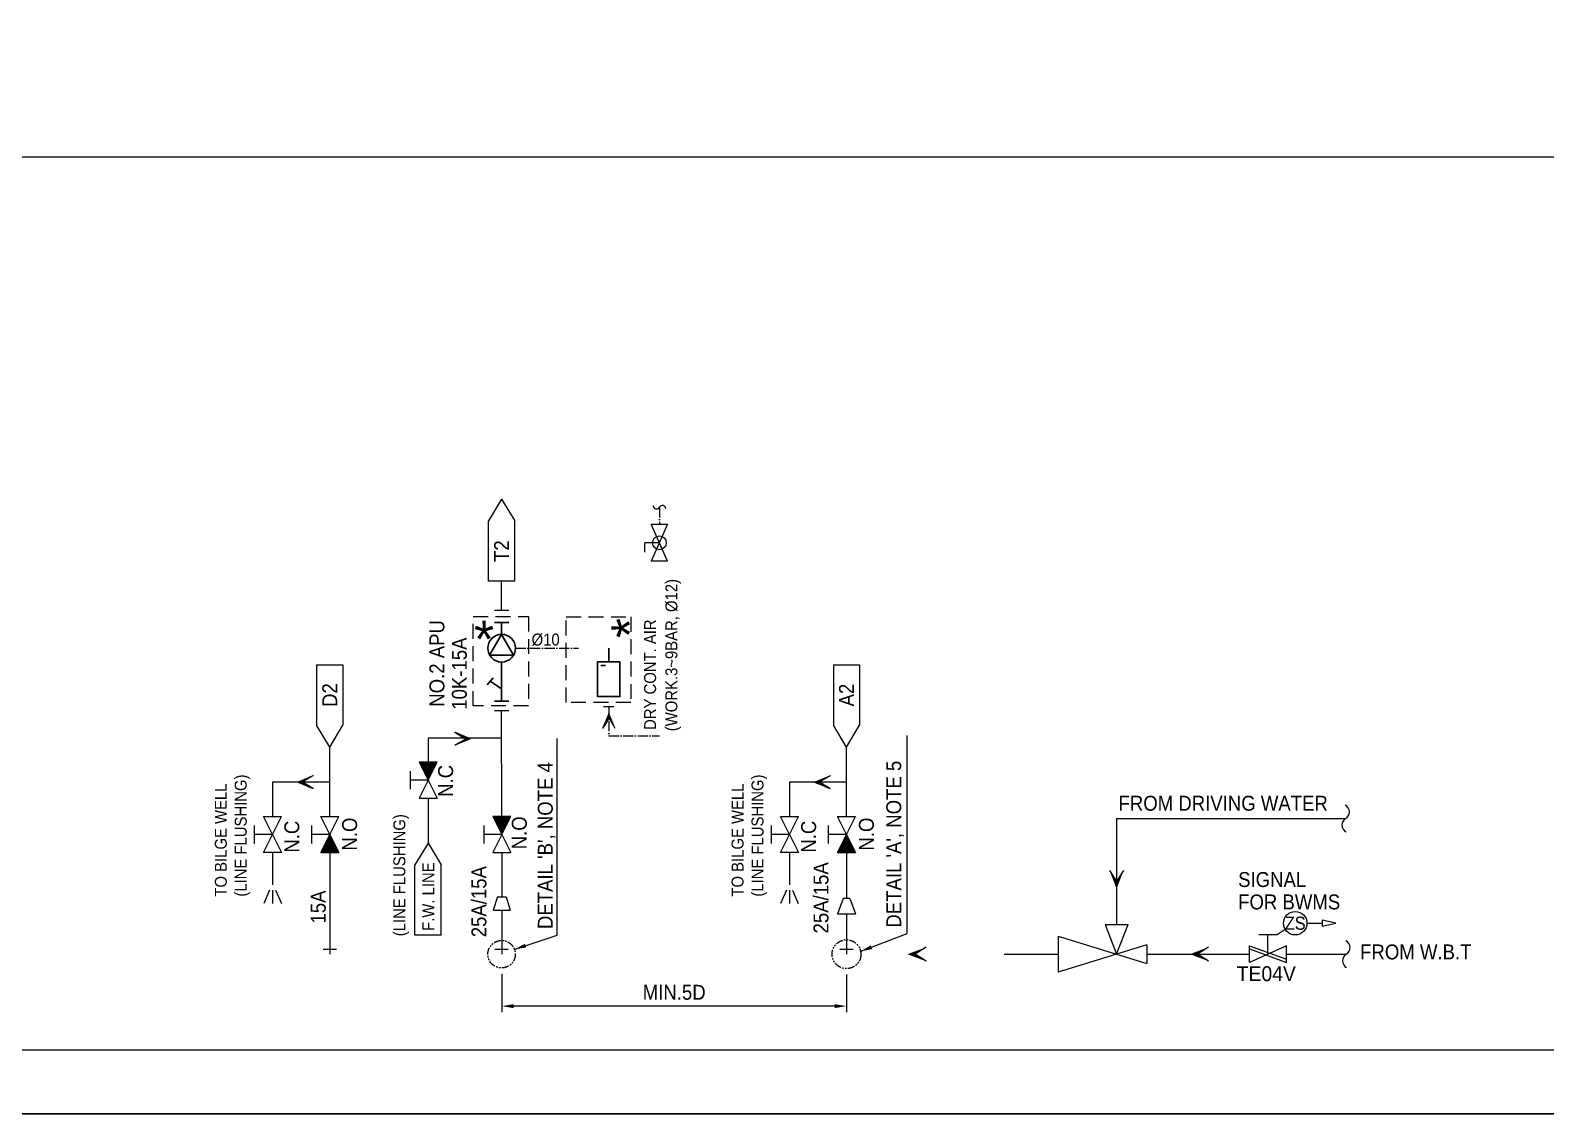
# Model space of a CAD drawing. Extents: x -1315200 to -1014507, y 2616811 to 2674779.
# Drawn here: x -1198006 to -1172643, y 2616811 to 2634948 of the extents above; entities that cross this region are included whole.
import ezdxf

# ---------------------------------------------------------------- set-up
doc = ezdxf.new("R2010")
doc.units = 0
doc.header["$LTSCALE"] = 25
doc.header["$MEASUREMENT"] = 0
doc.header["$PDMODE"] = 3
doc.header["$PDSIZE"] = -7
for name, pattern in [('DASHED', [0.75, 0.5, -0.25]), ('Dashed_dotted', [9.714286, 6.857143, -1.428571, 0, -1.428571]), ('HIDDEN', [0.375, 0.25, -0.125]), ('PHANTOM', [63.5, 31.75, -6.35, 6.35, -6.35, 6.35, -6.35]), ('PHANTOM2', [31.75, 15.875, -3.175, 3.175, -3.175, 3.175, -3.175])]:
    doc.linetypes.add(name, pattern=pattern)
doc.layers.get('0').update_dxf_attribs({"linetype": 'CONTINUOUS', "lineweight": 9})
doc.layers.get('DEFPOINTS').update_dxf_attribs({"linetype": 'CONTINUOUS'})
doc.layers.add('0.1 Defpoints', color=7, linetype='CONTINUOUS', plot=False)
doc.layers.add('0.2 Dwg sheet', color=7, linetype='CONTINUOUS')
doc.layers.add('0.3 Text', color=7, linetype='CONTINUOUS')
for name, color, linetype, lineweight in [('0.4 Maker scope box', 3, 'HIDDEN', 9), ('0.5 Dim', 1, 'CONTINUOUS', 9), ('1.1 Y_Pipe', 7, 'CONTINUOUS', 13), ('1.10 Air line', 253, 'PHANTOM', 9), ('1.5 M_Equip', 4, 'CONTINUOUS', 30), ('1.7 Signal', 6, 'ZIGZAG', 9), ('1.9 Arrow', 1, 'CONTINUOUS', 9)]:
    doc.layers.add(name, color=color, linetype=linetype, lineweight=lineweight)
doc.styles.add('ARIAL', font='arial.ttf')
doc.styles.get("Standard").update_dxf_attribs({"font": '', "width": 0.95, "height": 250})
doc.styles.get('Standard').set_extended_font_data('Gulim')
doc.linetypes.add('ZIGZAG', pattern='A,0.0001,-0.2,[131,ltypeshp.shx,S=0.2,R=0,X=-0.2,Y=0],-0.4,[131,ltypeshp.shx,S=0.2,R=180,X=0.2,Y=0],-0.2', length=0.8001)
doc.dimstyles.new('TC50', dxfattribs={"dimtxt": 250, "dimasz": 200, "dimexe": 100, "dimexo": 100, "dimgap": 100, "dimtad": 1, "dimtoh": 1, "dimdec": 0, "dimrnd": 0.0005, "dimzin": 9, "dimdsep": 46, "dimtxsty": 'Standard', "dimcen": -3.5, "dimclrd": 1, "dimclre": 1, "dimazin": 2, "dimtfac": 0.6, "dimtdec": 0, "dimtmove": 0, "dimatfit": 3, "dimfxl": 4, "dimtolj": 1, "dimlwd": 15, "dimlwe": 15, "dimarcsym": 0})

# ---------------------------------------------------------------- blocks, each defined once
blk = doc.blocks.new('*D377')
at = {"layer": '0.5 Dim', "color": 1, "linetype": 'ByBlock', "lineweight": 15, "ltscale": 30, "transparency": 16777216}
for p, q in [((-1190115, 2619152), (-1190115, 2618512)), ((-1184343, 2619140), (-1184343, 2618512)), ((-1184543, 2618612), (-1189915, 2618612))]:
    blk.add_line(p, q, dxfattribs=at)
at = {"layer": '0.5 Dim', "color": 1, "linetype": 'Continuous', "ltscale": 30, "transparency": 16777216}
for points in [[(-1189915, 2618645), (-1189915, 2618579), (-1190115, 2618612)], [(-1184543, 2618645), (-1184543, 2618579), (-1184343, 2618612)]]:
    blk.add_solid(points, dxfattribs=at)
at = {"layer": 'DEFPOINTS', "color": 0, "linetype": 'Continuous', "ltscale": 30, "transparency": 16777216}
for p in [(-1190115, 2619252), (-1184343, 2619240), (-1190115, 2618612)]:
    blk.add_point(p, dxfattribs=at)
at = {"layer": '0.5 Dim', "color": 0, "linetype": 'Continuous', "ltscale": 30, "transparency": 16777216, "insert": (-1187229, 2618842), "char_height": 250, "attachment_point": 5}
blk.add_mtext('\\A1;{\\C0;MIN.5D}', dxfattribs=at)
blk = doc.blocks.new('양식 51-Q-02-08')
at = {"layer": '0.1 Defpoints'}
blk.add_lwpolyline([(-2677005, 1033560), (-2613196, 1033560), (-2613196, 988132), (-2677005, 988132)], close=True, dxfattribs=at)
at = {"layer": '0.2 Dwg sheet'}
blk.add_lwpolyline([(-2613953, 989196), (-2676245, 989196), (-2676245, 1032800), (-2613953, 1032800)], close=True, dxfattribs=at)

msp = doc.modelspace()

# ---------------------------------------------------------------- hatches: boundary and pattern name
at = {"layer": '1.1 Y_Pipe'}
for points in [[(-1191349.4, 2622395.7), (-1191197.5, 2622697.2), (-1191500.2, 2622697.2)], [(-1190114.9, 2621485.6), (-1189963.1, 2621787.2), (-1190265.7, 2621787.2)], [(-1192993.7, 2621485.6), (-1192841.9, 2621184.1), (-1193144.5, 2621184.1)], [(-1184344.8, 2621485.6), (-1184192.9, 2621184.1), (-1184495.5, 2621184.1)]]:
    msp.add_hatch(color=256, dxfattribs=at).paths.add_polyline_path(points)
at = {"layer": '1.9 Arrow'}
h = msp.add_hatch(dxfattribs=at)
h.set_pattern_fill('ANSI31', color=256, scale=0.356064, angle=90, style=0)
h.set_pattern_definition([(45, (-1512216.197165, 2379031.659534), (0.031471872735, -0.031471872735), [])])
h.paths.add_polyline_path([(-1188421.7, 2623266.9), (-1188320.9, 2623432.9), (-1188220.2, 2623266.9), (-1188320.9, 2623508.4)])
h = msp.add_hatch(dxfattribs=at)
h.set_pattern_fill('ANSI31', color=256, scale=0.382453, style=0)
h.set_pattern_definition([(315, (-1457124.957353, 2964958.323723), (-0.033804374581, -0.033804374581), [])])
h.paths.add_polyline_path([(-1190899.2, 2622979.2), (-1190720.5, 2623086.9), (-1190898.5, 2623195.6), (-1190639.4, 2623086.6)])
h = msp.add_hatch(dxfattribs=at)
h.set_pattern_fill('ANSI31', color=256, scale=0.382453, angle=360, style=0)
h.set_pattern_definition([(315, (-1466294.08453, 2955813.49558), (-0.033804374581, -0.033804374581), [])])
h.paths.add_polyline_path([(-1193268.2, 2622470.2), (-1193446.9, 2622362.5), (-1193268.8, 2622253.8), (-1193528, 2622362.7)])
h = msp.add_hatch(dxfattribs=at)
h.set_pattern_fill('ANSI31', color=256, scale=0.382453, angle=360, style=0)
h.set_pattern_definition([(315, (-1457645.136314, 2955813.49558), (-0.033804374581, -0.033804374581), [])])
h.paths.add_polyline_path([(-1184619.2, 2622470.2), (-1184797.9, 2622362.5), (-1184619.9, 2622253.8), (-1184879, 2622362.7)])
h = msp.add_hatch(color=256, dxfattribs=at)
h.paths.add_polyline_path([(-1179825.2, 2620573.2), (-1179825.2, 2620700.8), (-1179942.6, 2620884.1)])
h.paths.add_polyline_path([(-1179825.2, 2620573.2), (-1179707.8, 2620884.1), (-1179825.2, 2620700.8)])
h = msp.add_hatch(color=256, dxfattribs=at)
h.paths.add_polyline_path([(-1183325, 2619481.2), (-1183197.5, 2619481.2), (-1183014.1, 2619363.8)])
h.paths.add_polyline_path([(-1183325, 2619481.2), (-1183014.1, 2619598.7), (-1183197.5, 2619481.2)])
h = msp.add_hatch(color=256, dxfattribs=at)
h.paths.add_polyline_path([(-1178597.2, 2619482.2), (-1178469.6, 2619482.3), (-1178286.2, 2619364.8)])
h.paths.add_polyline_path([(-1178597.2, 2619482.2), (-1178286.2, 2619599.7), (-1178469.6, 2619482.3)])

# ---------------------------------------------------------------- linework, layer by layer
at = {"layer": '0.1 Defpoints', "color": 4, "linetype": 'ByBlock'}
msp.add_lwpolyline([(-1215933.4, 2616811.4), (-1152124.5, 2616811.4), (-1152124.5, 2662239.3), (-1215933.4, 2662239.3)], close=True, dxfattribs=at)
at = {"layer": '0.4 Maker scope box', "linetype": 'DASHED', "lineweight": 15, "ltscale": 20}
msp.add_lwpolyline([(-1190593, 2625132.1), (-1189669.9, 2625132.1), (-1189669.9, 2623636.4), (-1190593, 2623636.4)], close=True, dxfattribs=at)
at = {"layer": '0.4 Maker scope box', "linetype": 'DASHED', "lineweight": 15, "ltscale": 20, "elevation": -934.9}
msp.add_lwpolyline([(-1189035.8, 2625128.8), (-1187955.8, 2625128.8), (-1187955.8, 2623693.8), (-1189035.8, 2623693.8)], close=True, dxfattribs=at)
at = {"layer": '0.5 Dim', "linetype": 'PHANTOM2', "lineweight": 9, "ltscale": 0.3}
for centre, radius in [((-1190118.1, 2619481.2), 229.6), ((-1184344.9, 2619481.2), 241.6)]:
    msp.add_circle(centre, radius, dxfattribs=at)
at = {"layer": '1.1 Y_Pipe', "linetype": 'Continuous', "ltscale": 30}
for p, q in [((-1211507.5, 2632828.6), (-1158269.5, 2632828.6)), ((-1191500.2, 2622697.2), (-1191198.6, 2622697.2)), ((-1190265.7, 2621787.2), (-1189964.2, 2621787.2)), ((-1193144.5, 2621184.1), (-1192842.9, 2621184.1)), ((-1184495.5, 2621184.1), (-1184194, 2621184.1))]:
    msp.add_line(p, q, dxfattribs=at)
at = {"layer": '1.1 Y_Pipe'}
for p, q in [((-1190117.9, 2627098.3), (-1190337.8, 2626734)), ((-1190117.9, 2627098.3), (-1189898.1, 2626734)), ((-1190337.8, 2625723.6), (-1190337.8, 2626734)), ((-1189898.1, 2625723.6), (-1189898.1, 2626734)), ((-1189898.1, 2625723.6), (-1190337.8, 2625723.6)), ((-1190117.9, 2625233.1), (-1190117.9, 2625723.6)), ((-1189997.8, 2625233.1), (-1190238.1, 2625233.1)), ((-1193213.5, 2624324.4), (-1193213.5, 2623314)), ((-1193213.5, 2624324.4), (-1192773.9, 2624324.4)), ((-1192773.9, 2624324.4), (-1192773.9, 2623314)), ((-1184564.6, 2624324.4), (-1184564.6, 2623314)), ((-1184564.6, 2624324.4), (-1184124.9, 2624324.4)), ((-1184124.9, 2624324.4), (-1184124.9, 2623314)), ((-1189997.9, 2623557.1), (-1190238.2, 2623557.1)), ((-1190114.6, 2621787.2), (-1190118.1, 2623557.1)), ((-1192993.7, 2622949.7), (-1193213.5, 2623314)), ((-1192993.7, 2622949.7), (-1192773.9, 2623314)), ((-1184344.8, 2622949.7), (-1184564.6, 2623314)), ((-1184344.8, 2622949.7), (-1184124.9, 2623314)), ((-1190116.5, 2623098.6), (-1191349.4, 2623098.6)), ((-1191349.4, 2623098.6), (-1191349.4, 2622395.7)), ((-1192993.7, 2621787.2), (-1192993.7, 2622949.7)), ((-1184344.8, 2621787.2), (-1184344.8, 2622949.7)), ((-1191650.9, 2622546.5), (-1191650.9, 2622244.9)), ((-1191198.6, 2622697.2), (-1191500.2, 2622697.2)), ((-1191500.2, 2622697.2), (-1191349.4, 2622395.7)), ((-1191349.4, 2622395.7), (-1191198.6, 2622697.2)), ((-1192993.7, 2622363.5), (-1193950.4, 2622363.5)), ((-1193950.4, 2622363.5), (-1193950.4, 2621787.2)), ((-1191349.4, 2622395.7), (-1191650.9, 2622395.7)), ((-1191349.4, 2622395.7), (-1191500.2, 2622094.1)), ((-1191349.4, 2622395.7), (-1191198.6, 2622094.1)), ((-1184344.8, 2622363.5), (-1185301.4, 2622363.5)), ((-1185301.4, 2622363.5), (-1185301.4, 2621787.2)), ((-1191500.2, 2622094.1), (-1191198.6, 2622094.1)), ((-1191349.4, 2622094.1), (-1191349.4, 2621342)), ((-1194101.2, 2621787.2), (-1193799.6, 2621787.2)), ((-1193950.4, 2621485.6), (-1194101.2, 2621787.2)), ((-1193950.4, 2621485.6), (-1193799.6, 2621787.2)), ((-1193144.5, 2621787.2), (-1192842.9, 2621787.2)), ((-1192993.7, 2621485.6), (-1193144.5, 2621787.2)), ((-1192993.7, 2621485.6), (-1192842.9, 2621787.2)), ((-1189964.2, 2621787.2), (-1190265.7, 2621787.2)), ((-1190265.7, 2621787.2), (-1190114.9, 2621485.6)), ((-1190114.9, 2621485.6), (-1189964.2, 2621787.2)), ((-1185452.2, 2621787.2), (-1185150.7, 2621787.2)), ((-1185301.5, 2621485.6), (-1185452.2, 2621787.2)), ((-1185301.4, 2621485.6), (-1185150.7, 2621787.2)), ((-1184495.5, 2621787.2), (-1184194, 2621787.2)), ((-1184344.8, 2621485.6), (-1184495.5, 2621787.2)), ((-1184344.8, 2621485.6), (-1184194, 2621787.2)), ((-1194251.9, 2621334.8), (-1194251.9, 2621636.4)), ((-1193295.3, 2621334.8), (-1193295.3, 2621636.4)), ((-1190416.5, 2621636.4), (-1190416.5, 2621334.8)), ((-1185603, 2621334.8), (-1185603, 2621636.4)), ((-1184646.3, 2621334.8), (-1184646.3, 2621636.4)), ((-1179825.2, 2621755.8), (-1179825.2, 2619977.9)), ((-1179825.2, 2621755.8), (-1175991, 2621753.1)), ((-1193950.4, 2621485.6), (-1194251.9, 2621485.6)), ((-1194101.2, 2621184.1), (-1193950.4, 2621485.6)), ((-1193950.4, 2621485.6), (-1193799.6, 2621184.1)), ((-1192993.7, 2621485.6), (-1193295.3, 2621485.6)), ((-1193144.5, 2621184.1), (-1192993.7, 2621485.6)), ((-1192993.7, 2621485.6), (-1192842.9, 2621184.1)), ((-1191349.4, 2621342), (-1191569.2, 2620977.7)), ((-1191349.4, 2621342), (-1191129.6, 2620977.7)), ((-1190114.9, 2621485.6), (-1190416.5, 2621485.6)), ((-1190114.9, 2621485.6), (-1190265.7, 2621184.1)), ((-1190114.9, 2621485.6), (-1189964.2, 2621184.1)), ((-1185301.4, 2621485.6), (-1185603, 2621485.6)), ((-1185452.2, 2621184.1), (-1185301.4, 2621485.6)), ((-1185301.4, 2621485.6), (-1185150.7, 2621184.1)), ((-1184344.8, 2621485.6), (-1184646.3, 2621485.6)), ((-1184495.5, 2621184.1), (-1184344.8, 2621485.6)), ((-1184344.8, 2621485.6), (-1184194, 2621184.1)), ((-1193799.6, 2621184.1), (-1194101.2, 2621184.1)), ((-1193950.4, 2621184.1), (-1193950.4, 2620640)), ((-1192842.9, 2621184.1), (-1193144.5, 2621184.1)), ((-1192993.7, 2621184.1), (-1192993.9, 2619481.2)), ((-1190265.7, 2621184.1), (-1189964.2, 2621184.1)), ((-1190114.9, 2621184.1), (-1190114.9, 2620439.5)), ((-1185150.7, 2621184.1), (-1185452.2, 2621184.1)), ((-1185301.4, 2621184.1), (-1185301.4, 2620640)), ((-1184194, 2621184.1), (-1184495.5, 2621184.1)), ((-1184344.8, 2621184.1), (-1184344.8, 2620416.2)), ((-1191569.2, 2619799.4), (-1191569.2, 2620977.7)), ((-1191129.6, 2619799.4), (-1191129.6, 2620977.7)), ((-1194001.1, 2620552.1), (-1194100.1, 2620329.9)), ((-1193950.4, 2620552.1), (-1193950.4, 2620329.9)), ((-1193899.6, 2620552.1), (-1193800.7, 2620329.9)), ((-1185352.2, 2620552.1), (-1185451.2, 2620329.9)), ((-1185301.4, 2620552.1), (-1185301.4, 2620329.9)), ((-1185250.7, 2620552.1), (-1185151.7, 2620329.9)), ((-1190188.7, 2620439.5), (-1190256.9, 2620218.2)), ((-1190188.7, 2620439.5), (-1190041.2, 2620439.5)), ((-1190041.2, 2620439.5), (-1189973, 2620218.2)), ((-1184400.2, 2620416.2), (-1184497.7, 2620156.2)), ((-1184289.7, 2620416.2), (-1184400.2, 2620416.2)), ((-1184289.7, 2620416.2), (-1184192.2, 2620156.2)), ((-1190256.9, 2620218.2), (-1189973, 2620218.2)), ((-1190114.9, 2620218.2), (-1190114.9, 2619481.2)), ((-1184497.7, 2620156.2), (-1184192.2, 2620156.2)), ((-1184344.9, 2620156.2), (-1184344.9, 2619481.2)), ((-1191129.6, 2619799.4), (-1191569.2, 2619799.4)), ((-1180805, 2619783.8), (-1179320.5, 2619326.9)), ((-1180805, 2619783.8), (-1180805, 2619180.7)), ((-1180018.2, 2619977.9), (-1179632.2, 2619977.9)), ((-1180018.2, 2619977.9), (-1179825.2, 2619482.3)), ((-1179825.2, 2619482.3), (-1179632.2, 2619977.9)), ((-1177446.6, 2619808.5), (-1177136.9, 2619808.5)), ((-1177291.8, 2619482.3), (-1177291.8, 2619808.5)), ((-1193106.4, 2619567.2), (-1192881.4, 2619567.2)), ((-1190230.6, 2619567.8), (-1190005.6, 2619567.8)), ((-1184457.4, 2619567.2), (-1184232.4, 2619567.2)), ((-1179320.5, 2619637.6), (-1180805, 2619180.7)), ((-1179320.5, 2619637.6), (-1179320.5, 2619326.9)), ((-1177601.5, 2619344.8), (-1177601.5, 2619619.8)), ((-1176982.1, 2619619.8), (-1177601.5, 2619344.8)), ((-1177601.5, 2619619.8), (-1176982.1, 2619397.9)), ((-1177601.5, 2619570.2), (-1176982.1, 2619344.8)), ((-1176982.1, 2619344.8), (-1176982.1, 2619619.8)), ((-1181707.1, 2619482.3), (-1180805, 2619482.3)), ((-1179320.5, 2619482.3), (-1177601.5, 2619482.3)), ((-1176982.1, 2619482.3), (-1175980.6, 2619482.3))]:
    msp.add_line(p, q, dxfattribs=at)
at = {"layer": '1.1 Y_Pipe', "color": 0}
msp.add_line((-1177136.9, 2619808.5), (-1177003.7, 2619899), dxfattribs=at)
msp.add_circle((-1176834.7, 2619999.9), 196.8, dxfattribs=at)
at = {"layer": '1.1 Y_Pipe', "linetype": 'Continuous', "ltscale": 0.5}
for centre, start, end in [((-1176055.2, 2621863.2), 300.24455, 62.94375), ((-1175926.8, 2621643), 120.24455, 242.94375), ((-1176044.8, 2619592.4), 300.24455, 62.94375), ((-1175916.4, 2619372.2), 120.24455, 242.94375)]:
    msp.add_arc(centre, 127.4, start, end, dxfattribs=at)
at = {"layer": '1.10 Air line', "linetype": 'Dashed_dotted'}
for p, q in [((-1187476.8, 2626963.6), (-1187476.8, 2626678.4)), ((-1189886, 2624604.1), (-1188829.7, 2624604.1)), ((-1188412.6, 2623628.2), (-1188235.6, 2623628.2)), ((-1188324.1, 2623628.2), (-1188324.1, 2623135.6)), ((-1188324.1, 2623135.6), (-1187476.8, 2623135.6))]:
    msp.add_line(p, q, dxfattribs=at)
at = {"layer": '1.10 Air line', "linetype": 'ByBlock', "ltscale": 0.3}
for p, q in [((-1187614.3, 2626678.4), (-1187339.3, 2626678.4)), ((-1187339.3, 2626678.4), (-1187614.3, 2626059)), ((-1187339.3, 2626059), (-1187614.3, 2626678.4)), ((-1187476.8, 2626368.7), (-1187721.9, 2626368.7)), ((-1187721.9, 2626213.9), (-1187721.9, 2626368.7)), ((-1187339.3, 2626059), (-1187614.3, 2626059))]:
    msp.add_line(p, q, dxfattribs=at)
msp.add_circle((-1187476.8, 2626368.7), 115.4, dxfattribs=at)
for centre, start, end in [((-1187526.4, 2626992.2), 180, 330), ((-1187427.3, 2626935), 0, 150)]:
    msp.add_arc(centre, 57.2, start, end, dxfattribs=at)
at = {"layer": '1.5 M_Equip', "color": 4}
for p, q in [((-1189997.8, 2625032.8), (-1190238.1, 2625032.8)), ((-1190117.9, 2624836.1), (-1190117.9, 2625032.8)), ((-1190118, 2623719.3), (-1190117.8, 2624372.1)), ((-1190258.4, 2624107.6), (-1190358.3, 2623990.4)), ((-1190117.9, 2623924.7), (-1190310.4, 2624050.3)), ((-1190238.2, 2623719.3), (-1189997.8, 2623719.3))]:
    msp.add_line(p, q, dxfattribs=at)
at = {"layer": '1.5 M_Equip'}
for p, q in [((-1188323.9, 2624604), (-1188324.1, 2624377.8)), ((-1188454.4, 2624314.2), (-1188377.8, 2624314.2))]:
    msp.add_line(p, q, dxfattribs=at)
at = {"layer": '1.5 M_Equip', "color": 4}
msp.add_lwpolyline([(-1190117.9, 2624836.1), (-1190318.8, 2624488.1), (-1189917, 2624488.1)], close=True, dxfattribs=at)
at = {"layer": '1.5 M_Equip', "elevation": 0}
msp.add_lwpolyline([(-1188510, 2624377.8), (-1188510, 2623793.9), (-1188138.1, 2623793.9), (-1188138, 2624377.8)], close=True, dxfattribs=at)
at = {"layer": '1.5 M_Equip', "color": 4}
msp.add_circle((-1190117.9, 2624604.1), 232, dxfattribs=at)
at = {"layer": '1.7 Signal', "linetype": 'ZIGZAG', "ltscale": 10}
msp.add_line((-1176637.9, 2619999.9), (-1176381.7, 2619999.9), dxfattribs=at)
at = {"layer": '1.9 Arrow'}
for p, q in [((-1179942.6, 2620884.1), (-1179825.2, 2620700.8)), ((-1179707.8, 2620884.1), (-1179825.2, 2620700.8)), ((-1176381.7, 2620050), (-1176381.7, 2619949.9)), ((-1176154.6, 2619999.9), (-1176381.7, 2620050)), ((-1176381.7, 2619949.9), (-1176154.6, 2619999.9)), ((-1183014.1, 2619598.7), (-1183197.5, 2619481.2)), ((-1178286.2, 2619599.7), (-1178469.6, 2619482.3)), ((-1183014.1, 2619363.8), (-1183197.5, 2619481.2)), ((-1178286.2, 2619364.8), (-1178469.6, 2619482.3))]:
    msp.add_line(p, q, dxfattribs=at)

# ---------------------------------------------------------------- block references
at = {"color": 217, "linetype": 'Continuous', "true_color": 0x93278f}
msp.add_blockref('양식 51-Q-02-08', (1461071.6, 1628679.3), dxfattribs=at)

# ---------------------------------------------------------------- texts
at = {"layer": '0.3 Text', "linetype": 'Continuous', "width": 0.95}
for s, height, p in [('(WORK.3~9BAR, Ø12)', 200, (-1187175.8, 2623214.2)), ('NO.2 APU', 250, (-1191075.3, 2623624)), ('DRY CONT. AIR ', 200, (-1187532.3, 2623235.9)), ('10K-15A', 250, (-1190699.8, 2623574.1)), ('25A/15A', 250, (-1190372.7, 2619765))]:
    msp.add_text(s, height=height, rotation=90, dxfattribs=at).set_placement(p)
at = {"layer": '0.3 Text'}
for s, height, width, p in [('Ø10', 200, 0.95, (-1189615.5, 2624649, -934.9)), ('TE04V', 250, 0.99, (-1177814.1, 2619030.5))]:
    msp.add_text(s, height=height, dxfattribs=dict(at, width=width)).set_placement(p)
at = {"layer": '0.3 Text', "width": 0.95}
for s, p in [('N.C', (-1190930, 2622115.7)), ('N.C', (-1193503.6, 2621181.4)), ('N.C', (-1184854.7, 2621181.4)), ('25A/15A', (-1184647.2, 2619829.3)), ('15A', (-1193061.7, 2619995))]:
    msp.add_text(s, height=250, rotation=90, dxfattribs=at).set_placement(p)
at = {"layer": '0.3 Text', "linetype": 'Continuous', "width": 0.95}
msp.add_text('FROM DRIVING WATER', height=250, dxfattribs=at).set_placement((-1179792.5, 2621883.6))
at = {"layer": '0.3 Text', "rotation": 90}
for s, insert, char_height, width, attachment_point in [('\\pxqc;T2', (-1190117.9, 2626228.8), 250, 1009.722, 5), ('\\pxqc;D2', (-1192993.7, 2623819.2), 250, 1009.722, 5), ('\\pxqc;A2', (-1184344.8, 2623819.2), 250, 1009.722, 5), ('\\pxql;(LINE FLUSHING)', (-1191929.2, 2619781.9), 200, 3714.7, 1), ('\\pxqc;F.W. LINE', (-1191444.4, 2618587.5), 200, 3714.7, 1)]:
    msp.add_mtext(s, dxfattribs=dict(at, insert=insert, char_height=char_height, width=width, attachment_point=attachment_point))
at = {"layer": '0.3 Text', "color": 0, "insert": (-1189511.8, 2619902), "char_height": 250, "attachment_point": 1, "rotation": 90}
msp.add_mtext("DETAIL 'B', NOTE 4", dxfattribs=at)
at = {"layer": '0.3 Text', "char_height": 250, "attachment_point": 1, "rotation": 90}
for s, insert in [("DETAIL 'A', NOTE 5", (-1183679.4, 2619925.5)), ('N.O', (-1192786.6, 2621215.9)), ('N.O', (-1189946.6, 2621237.2)), ('N.O', (-1184137.7, 2621215.9))]:
    msp.add_mtext(s, dxfattribs=dict(at, insert=insert))
at = {"layer": '0.3 Text', "char_height": 200, "attachment_point": 1, "rotation": 90}
for insert in [(-1194917.3, 2620445.5), (-1186268.4, 2620445.5)]:
    msp.add_mtext_dynamic_manual_height_columns('TO BILGE WELL\\P(LINE FLUSHING)', width=3714.7, gutter_width=1000, heights=[0], dxfattribs=dict(at, insert=insert))
at = {"layer": '0.3 Text', "color": 3, "insert": (-1176245.9, 2620542.1), "char_height": 250, "width": 3089.316, "attachment_point": 5, "line_spacing_factor": 0.9}
msp.add_mtext('\\pxql;SIGNAL\\PFOR BWMS', dxfattribs=at)
at = {"layer": '0.3 Text', "insert": (-1176835.4, 2619999.1), "char_height": 220, "width": 219.124, "attachment_point": 5, "line_spacing_factor": 0.9}
msp.add_mtext('\\pxqc;ZS', dxfattribs=at)
at = {"layer": '0.3 Text', "insert": (-1174817, 2619517.6), "char_height": 250, "attachment_point": 5, "line_spacing_factor": 0.9}
msp.add_mtext_dynamic_manual_height_columns('\\pxqc;FROM W.B.T', width=2807.133, gutter_width=1000, heights=[279.5], dxfattribs=at)
at = {"layer": '0.4 Maker scope box', "style": 'ARIAL'}
msp.add_text('*', height=616, rotation=90.16445, dxfattribs=at).set_placement((-1187665.6, 2624775.9))
msp.add_text('*', height=616, dxfattribs=at).set_placement((-1190579.2, 2624449))

# ---------------------------------------------------------------- dimensions: what is measured, and where the dimension line sits
at = {"layer": '0.5 Dim', "color": 0, "linetype": 'Continuous', "ltscale": 30}
dim = msp.add_linear_dim(base=(-1190114.9, 2618612), p1=(-1184342.7, 2619239.6), p2=(-1190114.9, 2619251.7), text='{\\C0;MIN.5D}', dimstyle='TC50', override={"dimtoh": 0, "dimarcsym": 1}, dxfattribs=at)
dim.commit()
dim.dimension.update_dxf_attribs({"geometry": '*D377', "text_midpoint": (-1187228.8, 2618612), "dimtype": 160})

# ---------------------------------------------------------------- leaders
at = {"layer": '0.5 Dim', "color": 0}
msp.add_leader([(-1189905.5, 2619561.3), (-1189186.4, 2619802.1), (-1189186.4, 2623091.2)], dimstyle='TC50', override={"dimgap": 100, "dimtad": 0, "dimarcsym": 1}, dxfattribs=at)
at = {"layer": '0.5 Dim'}
msp.add_leader([(-1184114, 2619527.5), (-1183329, 2619825.6), (-1183329, 2623139.8)], dimstyle='TC50', override={"dimgap": 100, "dimtad": 0, "dimarcsym": 1}, dxfattribs=at)

doc.saveas('drawing.dxf')
